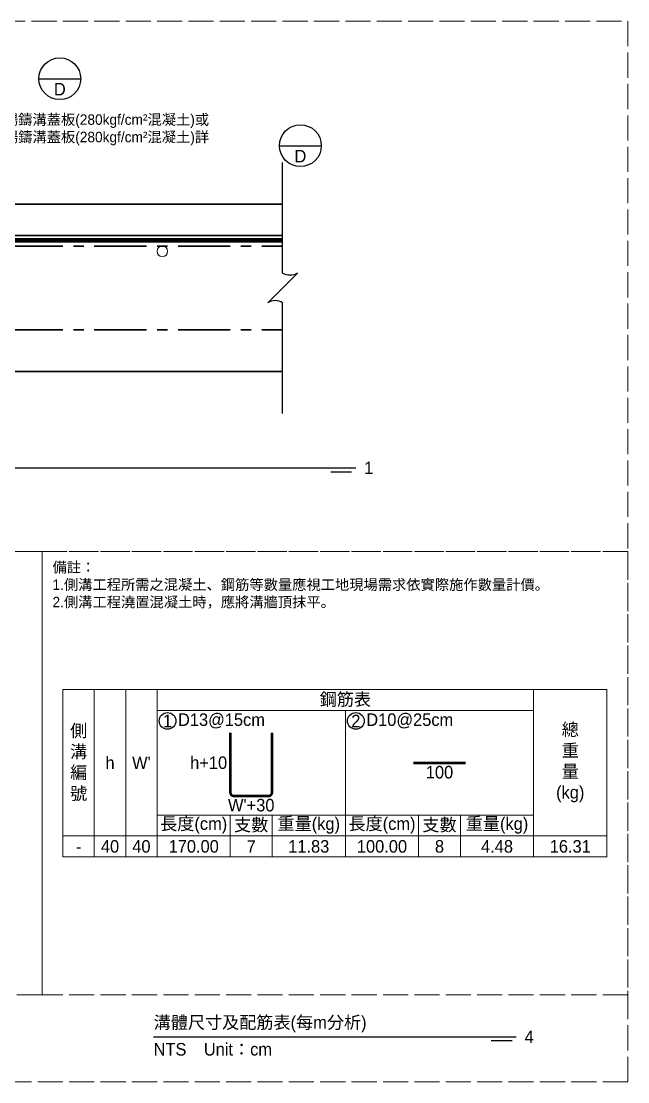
# Model space of a CAD drawing. Extents: x -8920 to 1950, y -2159 to 466.
# Drawn here: x -8430 to -8140, y -507 to 0 of the extents above; entities that cross this region are included whole.
import ezdxf
from ezdxf import colors
from ezdxf.entities.mleader import LeaderData, LeaderLine
from ezdxf.math import Vec2, Vec3

# ---------------------------------------------------------------- set-up
doc = ezdxf.new("R2010")
doc.units = 0
doc.header["$MEASUREMENT"] = 0
doc.linetypes.add('ACAD_ISO02W100', pattern=[15, 12, -3])
doc.linetypes.add('CENTERX2', pattern=[4, 2.5, -0.5, 0.5, -0.5])
for name, color, linetype, lineweight in [('一、1.基本-圖框', 7, 'Continuous', 20), ('二、1.繪圖-既有設施', 8, 'Continuous', 20), ('二、2.繪圖-施作項目', 181, 'Continuous', 30), ('二、5.繪圖-鋼筋', 60, 'Continuous', 50)]:
    doc.layers.add(name, color=color, linetype=linetype, lineweight=lineweight)
doc.layers.add('一、4.基本-隱藏', color=9, linetype='ACAD_ISO02W100', lineweight=20, plot=False)
doc.layers.add('三、1.文字-說明文字', color=2, linetype='Continuous')
doc.layers.add('三、3.文字-註解文字', color=2, linetype='Continuous')
doc.styles.add('次圖名(詳圖)', font='MS PGothic.ttf', dxfattribs={"height": 6})
doc.styles.add('註解文字(詳圖)', font='MS PGothic.ttf', dxfattribs={"height": 5})

msp = doc.modelspace()

# ---------------------------------------------------------------- linework, layer by layer
at = {"layer": '一、1.基本-圖框'}
for points in [[(-8410, -389.5), (-8395, -389.5), (-8395, -319.5), (-8410, -319.5)], [(-8395, -389.5), (-8380, -389.5), (-8380, -319.5), (-8395, -319.5)], [(-8380, -389.5), (-8365, -389.5), (-8365, -319.5), (-8380, -319.5)], [(-8365, -329.5), (-8185, -329.5), (-8185, -319.5), (-8365, -319.5)], [(-8150, -389.5), (-8185, -389.5), (-8185, -319.5), (-8150, -319.5)], [(-8365, -329.5), (-8275, -329.5), (-8275, -379.5), (-8365, -379.5)], [(-8275, -329.5), (-8185, -329.5), (-8185, -379.5), (-8275, -379.5)], [(-8365, -379.5), (-8330, -379.5), (-8330, -389.5), (-8365, -389.5)], [(-8330, -379.5), (-8310, -379.5), (-8310, -389.5), (-8330, -389.5)], [(-8310, -379.5), (-8275, -379.5), (-8275, -389.5), (-8310, -389.5)], [(-8275, -379.5), (-8240, -379.5), (-8240, -389.5), (-8275, -389.5)], [(-8240, -379.5), (-8220, -379.5), (-8220, -389.5), (-8240, -389.5)], [(-8220, -379.5), (-8185, -379.5), (-8185, -389.5), (-8220, -389.5)], [(-8410, -389.5), (-8395, -389.5), (-8395, -399.5), (-8410, -399.5)], [(-8395, -389.5), (-8380, -389.5), (-8380, -399.5), (-8395, -399.5)], [(-8380, -389.5), (-8365, -389.5), (-8365, -399.5), (-8380, -399.5)], [(-8365, -389.5), (-8330, -389.5), (-8330, -399.5), (-8365, -399.5)], [(-8330, -389.5), (-8310, -389.5), (-8310, -399.5), (-8330, -399.5)], [(-8310, -389.5), (-8275, -389.5), (-8275, -399.5), (-8310, -399.5)], [(-8275, -389.5), (-8240, -389.5), (-8240, -399.5), (-8275, -399.5)], [(-8240, -389.5), (-8220, -389.5), (-8220, -399.5), (-8240, -399.5)], [(-8220, -389.5), (-8185, -389.5), (-8185, -399.5), (-8220, -399.5)], [(-8185, -389.5), (-8150, -389.5), (-8150, -399.5), (-8185, -399.5)]]:
    msp.add_lwpolyline(points, close=True, dxfattribs=at)
at = {"layer": '一、4.基本-隱藏'}
for points in [[(-8920, 0), (-8140, 0), (-8140, -253.5), (-8920, -253.5)], [(-8920, 0), (-8140, 0), (-8140, -507), (-8920, -507)], [(-8920, 0), (-8140, 0), (-8140, -507), (-8920, -507)], [(-8670, -253.5), (-8420, -253.5), (-8420, -465.5), (-8670, -465.5)], [(-8420, -253.5), (-8140, -253.5), (-8140, -465.5), (-8420, -465.5)]]:
    msp.add_lwpolyline(points, close=True, dxfattribs=at)
at = {"layer": '三、3.文字-註解文字'}
for points in [[(-8421.5, -27.5), (-8401.5, -27.5)], [(-8306.5, -59.5), (-8286.5, -59.5)], [(-8790, -213.5), (-8270, -213.5)], [(-8272, -215.5), (-8282, -215.5)], [(-8366.66, -485.5), (-8193.34, -485.5)], [(-8195.34, -487.5), (-8205.34, -487.5)]]:
    msp.add_lwpolyline(points, dxfattribs=at)
msp.add_lwpolyline([(-8305, -187.5), (-8305, -134.571, 0.2828427), (-8312.071, -134.571), (-8297.929, -120.429, -0.2828427), (-8305, -120.429), (-8305, -67.5)], format="xyb", dxfattribs=at)
for centre, radius in [((-8411.5, -27.5), 10), ((-8296.5, -59.5), 10), ((-8360, -334.5), 4), ((-8270, -334.5), 4)]:
    msp.add_circle(centre, radius, dxfattribs=at)
at = {"layer": '二、1.繪圖-既有設施'}
msp.add_circle((-8362.5, -110), 2.5, dxfattribs=at)
at = {"layer": '二、2.繪圖-施作項目'}
for points in [[(-8755, -87.5), (-8305, -87.5)], [(-8755, -102.5), (-8305, -102.5)], [(-8755, -104), (-8305, -104)], [(-8755, -104.75), (-8305, -104.75)], [(-8755, -105.125), (-8305, -105.125)], [(-8755, -105.5), (-8305, -105.5)], [(-8755, -167.5), (-8305, -167.5)]]:
    msp.add_lwpolyline(points, dxfattribs=at)
at = {"layer": '二、2.繪圖-施作項目', "linetype": 'CENTERX2', "ltscale": 10}
for points in [[(-8755, -107.5), (-8305, -107.5)], [(-8755, -147.5), (-8305, -147.5)]]:
    msp.add_lwpolyline(points, dxfattribs=at)
at = {"layer": '二、5.繪圖-鋼筋'}
msp.add_lwpolyline([(-8330, -340.25), (-8330, -368.75, 0.4142136), (-8328.5, -370.25), (-8311.5, -370.25, 0.4142136), (-8310, -368.75), (-8310, -340.25)], format="xyb", dxfattribs=at)
msp.add_lwpolyline([(-8242.5, -354.5), (-8217.5, -354.5)], dxfattribs=at)

# ---------------------------------------------------------------- texts
at = {"layer": '一、1.基本-圖框', "char_height": 6, "attachment_point": 5, "style": '註解文字(詳圖)'}
for s, width, insert in [('{\\fMS PGothic|b0|i0|c128|p34;鋼筋表}', 94.24964, (-8275, -324.5)), ('側溝編號', 12.98354, (-8402.5, -354.5)), ('{\\fMS PGothic|b0|i0|c128|p34;總重量(kg)}', 6, (-8167.5, -354.5)), ('{\\fMS PGothic|b0|i0|c128|p34;h}', 12.98354, (-8387.5, -354.5)), ("{\\fMS PGothic|b0|i0|c128|p34;W}'", 22.32258, (-8372.5, -354.5)), ('{\\fMS PGothic|b0|i0|c128|p34;長度(cm)}', 35.02324, (-8347.5, -384.5)), ('{\\fMS PGothic|b0|i0|c128|p34;重量(kg)}', 30.27214, (-8292.5, -384.5)), ('{\\fMS PGothic|b0|i0|c128|p34;長度(cm)}', 35.02324, (-8257.5, -384.5)), ('{\\fMS PGothic|b0|i0|c128|p34;重量(kg)}', 30.27214, (-8202.5, -384.5)), ('{\\fMS PGothic|b0|i0|c128|p34;支數}', 19.27354, (-8320, -384.5)), ('{\\fMS PGothic|b0|i0|c128|p34;支數}', 19.27354, (-8230, -384.5))]:
    msp.add_mtext_dynamic_manual_height_columns(s, width=width, gutter_width=30, heights=[0], dxfattribs=dict(at, insert=insert))
at = {"layer": '三、1.文字-說明文字', "style": '註解文字(詳圖)'}
for s, width, insert, char_height, attachment_point in [('{\\fMS PGothic|b0|i0|c128|p34;D}', 12.5857, (-8411.5, -32.5), 6, 5), ('{\\fMS PGothic|b0|i0|c128|p34;D}', 12.5857, (-8296.5, -64.5), 6, 5), ('{\\fMS PGothic|b0|i0|c128|p34;備註：\\P1.側溝工程所需之混凝土、鋼筋等數量應視工地現場需求依實際施作數量計價。\\P2.側溝工程澆置混凝土時，應將溝牆頂抹平。}', 249.57878, (-8415, -258.5), 5, 1)]:
    msp.add_mtext_dynamic_manual_height_columns(s, width=width, gutter_width=30, heights=[0], dxfattribs=dict(at, insert=insert, char_height=char_height, attachment_point=attachment_point))
at = {"layer": '三、3.文字-註解文字', "char_height": 6}
for s, width, gutter_width, insert, attachment_point, style in [('1', 3, 15, (-8266, -213.5), 4, '次圖名(詳圖)'), ('1', 8.38231, 30, (-8360, -334.5), 5, '註解文字(詳圖)'), ('D13@15cm', 6.06582, 30, (-8355, -334.5), 4, '註解文字(詳圖)'), ('2', 8.38231, 30, (-8270, -334.5), 5, '註解文字(詳圖)'), ('{\\fMS PGothic|b0|i0|c128|p34;D1}0{\\fMS PGothic|b0|i0|c128|p34;@}25{\\fMS PGothic|b0|i0|c128|p34;cm}', 6.06582, 30, (-8265, -334.5), 4, '註解文字(詳圖)'), ('-', 9.06048, 30, (-8402.5, -394.5), 5, '註解文字(詳圖)'), ('40', 9.06048, 30, (-8387.5, -394.5), 5, '註解文字(詳圖)'), ('40', 9.06048, 30, (-8372.5, -394.5), 5, '註解文字(詳圖)'), ('170.00', 9.06048, 30, (-8347.5, -394.5), 5, '註解文字(詳圖)'), ('7', 9.06048, 30, (-8320, -394.5), 5, '註解文字(詳圖)'), ('11.83', 9.06048, 30, (-8292.5, -394.5), 5, '註解文字(詳圖)'), ('{\\fMS PGothic|b0|i0|c128|p34;100}.00', 9.06048, 30, (-8257.5, -394.5), 5, '註解文字(詳圖)'), ('8', 9.06048, 30, (-8230, -394.5), 5, '註解文字(詳圖)'), ('4.48', 9.06048, 30, (-8202.5, -394.5), 5, '註解文字(詳圖)'), ('16.31', 9.06048, 30, (-8167.5, -394.5), 5, '註解文字(詳圖)'), ('{\\fMS PGothic|b0|i0|c128|p34;溝體尺寸}及{\\fMS PGothic|b0|i0|c128|p34;配筋表(每m分析)}', 144.80097, 15, (-8366.66, -479.5), 4, '次圖名(詳圖)'), ('4', 3, 15, (-8189.34, -485.5), 4, '次圖名(詳圖)'), ('NTS{\\fMS PGothic|b0|i0|c128|p34;^IUnit：cm}', 136.03259, 15, (-8366.66, -491.5), 4, '次圖名(詳圖)')]:
    msp.add_mtext_dynamic_manual_height_columns(s, width=width, gutter_width=gutter_width, heights=[0], dxfattribs=dict(at, insert=insert, attachment_point=attachment_point, style=style))
at = {"layer": '二、5.繪圖-鋼筋', "char_height": 6, "style": '註解文字(詳圖)'}
for s, width, insert, attachment_point in [('h+10', 8.87231, (-8331.5, -354.5), 6), ('100', 3.56631, (-8230, -356), 2), ("{\\fMS PGothic|b0|i0|c128|p34;W}'+3{\\fMS PGothic|b0|i0|c128|p34;0}", 3.56631, (-8320, -371.75), 2)]:
    msp.add_mtext_dynamic_manual_height_columns(s, width=width, gutter_width=30, heights=[0], dxfattribs=dict(at, insert=insert, attachment_point=attachment_point))

# ---------------------------------------------------------------- leaders
at = {"layer": '三、3.文字-註解文字'}
ml = msp.add_multileader_mtext('Standard', dxfattribs=at)
ml.set_content('L{\\fMS PGothic|b0|i0|c128|p34;1場鑄溝蓋板(280kgf/cm²混凝土)或\\P}L{\\fMS PGothic|b0|i0|c128|p34;2場鑄溝蓋板(280kgf/cm²混凝土)詳}', color=256, style='註解文字(詳圖)')
ml.set_leader_properties(color=144, linetype='ByLayer', lineweight=-1)
ml.build(insert=Vec2(0, 0))
ml.multileader.update_dxf_attribs({"dogleg_length": 5, "arrow_head_size": 6})
ctx = ml.context
ctx.base_point, ctx.char_height, ctx.arrow_head_size, ctx.landing_gap_size, ctx.plane_origin = Vec3(-8448.5, -47.5), 5, 6, 3, Vec3(-8473.5, -127.5)
notes = []
notes.append((ctx, [(0, (1, 1, 0), (-8453.5, -47.5), (1, 0), 5, [(0, [(-8473.5, -127.5)], 0, [])])]))
ctx.mtext.insert, ctx.mtext.flow_direction = Vec3(-8445.5, -44.517), 5
for ctx, leaders in notes:
    for number, flags, end, landing, length, lines in leaders:
        leader = LeaderData()
        leader.index, (leader.has_last_leader_line, leader.has_dogleg_vector, leader.attachment_direction) = number, flags
        leader.last_leader_point, leader.dogleg_vector, leader.dogleg_length = Vec3(end), Vec3(landing), length
        for number, points, colour, breaks in lines:
            line = LeaderLine()
            line.index, line.vertices, line.color, line.breaks = number, Vec3.list(points), colors.encode_raw_color(colour), breaks
            leader.lines.append(line)
        ctx.leaders.append(leader)

doc.saveas('drawing.dxf')
